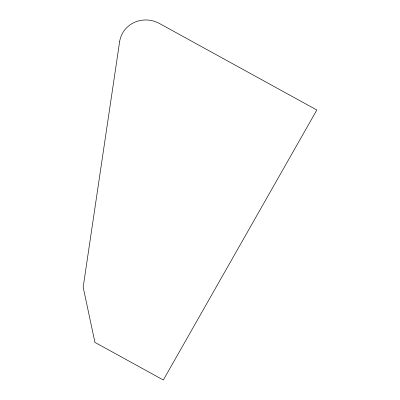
<?xml version="1.0" encoding="UTF-8"?>
<svg xmlns="http://www.w3.org/2000/svg" width="400" height="400" viewBox="0 0 400 400"><rect width="100%" height="100%" fill="white"/><g stroke="black" fill="none" stroke-linecap="round" stroke-linejoin="round"><path stroke-width="0.6" d="M119.61 41.75L83.165 287.18L94.945 342.4L163.34 380L316.835 110.01L159.495 23.515A27.375 26.125 20.3 0 0 119.61 41.75"/></g></svg>
